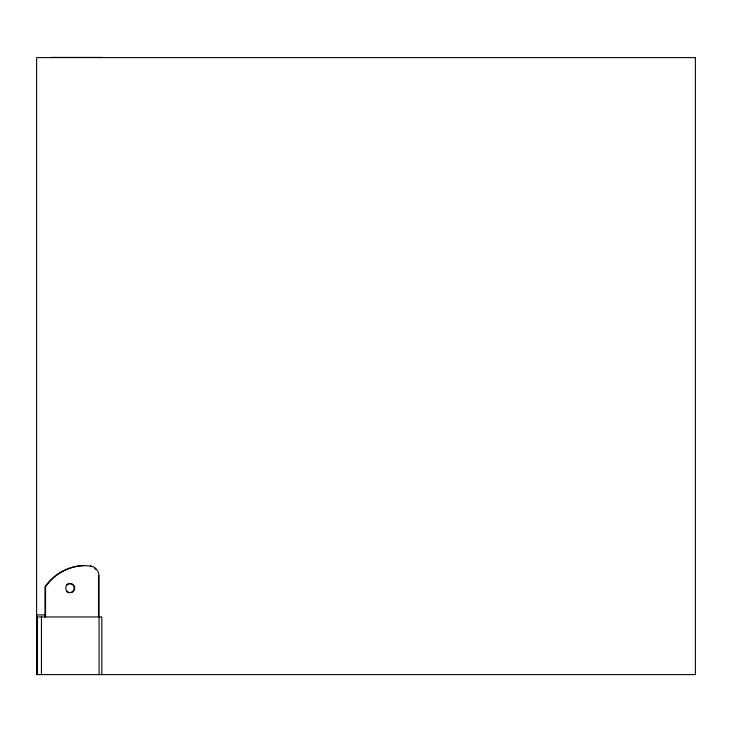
<?xml version="1.0" encoding="UTF-8"?>
<svg xmlns="http://www.w3.org/2000/svg" width="732" height="732" viewBox="0 0 732 732"><rect width="100%" height="100%" fill="white"/><g stroke="black" fill="none" stroke-linecap="round" stroke-linejoin="round"><path stroke-width="1.1" d="M83.814 565.626C68.643 566.229 54.003 574.208 45.558 586.872L45.558 616.957M51.414 57.407L101.84 57.407M44.972 614.898L36.737 614.898L36.737 674.593M36.6 616.957L101.821 616.957L101.821 674.593M90.429 565.873L92.552 566.687M99.076 674.593L99.076 575.782A10.943 10.943 0 0 0 93.138 566.687C75.213 562.295 55.101 571.756 44.972 586.872L44.972 616.957M98.491 575.782L98.491 616.957M41.44 616.957L41.44 674.593M37.323 616.957L37.323 674.593M69.311 583.624A4.529 4.529 0 0 1 74.188 587.769A4.529 4.529 0 0 1 70.034 592.646M68.854 592.591A4.529 4.529 0 0 1 66.74 591.584M66.228 585.197A4.529 4.529 0 0 1 68.158 583.871M94.455 567.922A10.943 10.943 0 0 1 96.057 569.523M695.4 57.618L36.6 57.618L36.6 674.593L695.4 674.593L695.4 57.618M67.326 591.584A4.529 4.529 0 0 0 74.71 588.949A4.529 4.529 0 0 0 68.744 583.871A4.529 4.529 0 0 0 67.326 591.584"/></g></svg>
